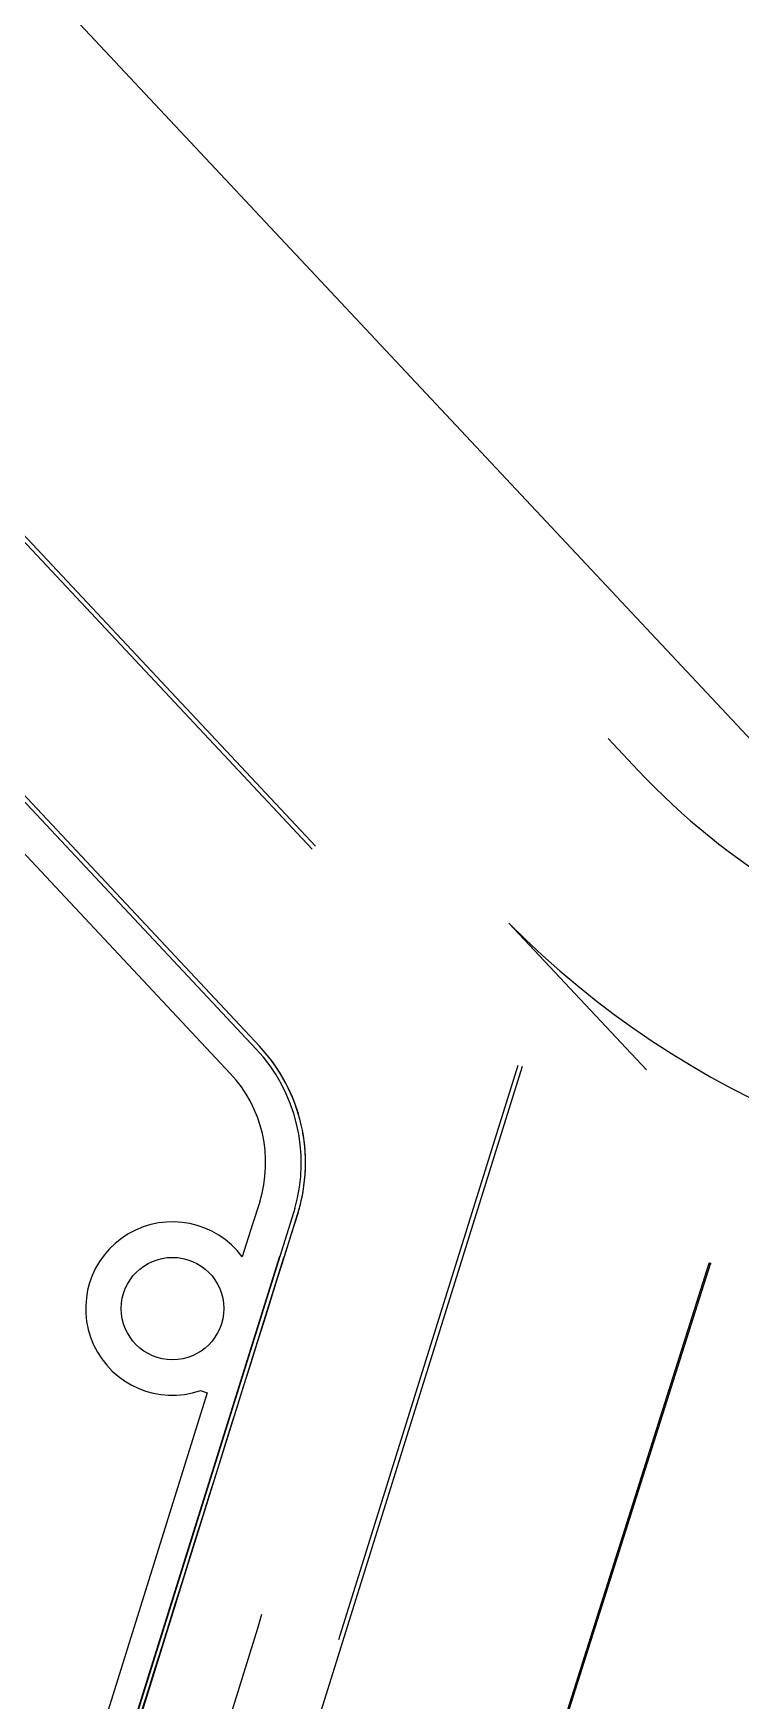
# Model space of a CAD drawing. Header units: metres. Extents: x 1796 to 2240, y -1398 to -687.
# Drawn here: x 2106.6 to 2131.4, y -1231.8 to -1173.1 of the extents above; entities that cross this region are included whole.
import ezdxf

# ---------------------------------------------------------------- set-up
doc = ezdxf.new("R2010")
doc.units = ezdxf.units.M
doc.header["$MEASUREMENT"] = 0
doc.layers.add('ARQUITETURA', color=253, linetype='CONTINUOUS')

msp = doc.modelspace()

# ---------------------------------------------------------------- linework, layer by layer
at = {"layer": 'ARQUITETURA'}
for p, q in [((1971.883, -1027.276), (2168.966, -1237.679)), ((2116.368, -1201.821, 0), (2069.766, -1152.055, 0)), ((2116.477, -1201.719, 0), (2069.876, -1151.953, 0)), ((2068.034, -1159.115, 0), (2114.512, -1208.75, 0)), ((2067.924, -1159.218, 0), (2114.402, -1208.852, 0)), ((2066.912, -1159.979, 0), (2113.49, -1209.706, 0)), ((2114.402, -1208.851), (2091.823, -1184.74)), ((2114.511, -1208.749), (2091.933, -1184.637)), ((2126.761, -1197.925), (2127.823, -1199.055)), ((2128.108, -1209.582), (2123.276, -1204.42)), ((2123.747, -1209.464, 0), (2100.959, -1282.466)), ((2117.299, -1229.615), (2123.604, -1209.42, 0)), ((2114.523, -1214.221, 0), (2114.274, -1215.01, 0)), ((2115.757, -1214.458, 0), (2100.485, -1263.351)), ((2115.85, -1214.648, 0), (2115.371, -1216.18)), ((2114.271, -1215.007), (2113.91, -1216.162)), ((2100.485, -1263.351), (2115.227, -1216.135)), ((2100.628, -1263.396), (2115.371, -1216.18)), ((2116.346, -1260.485, 0), (2130.318, -1216.385, 0)), ((2116.402, -1260.473, 0), (2130.365, -1216.404, 0)), ((2112.681, -1220.938, 0), (2099.53, -1263.053, 0)), ((2112.442, -1220.863, 0), (2112.681, -1220.938, 0)), ((2111.738, -1227.8), (2100.627, -1263.392)), ((2114.59, -1228.729), (2114.447, -1229.23)), ((2114.447, -1229.23), (2103.491, -1264.286))]:
    msp.add_line(p, q, dxfattribs=at)
for centre, radius in [((2111.458, -1217.976), 1.8), ((2130.342, -1216.393, 0), 0.025)]:
    msp.add_circle(centre, radius, dxfattribs=at)
for centre, radius, start, end in [((2146.034, -1181.927, 0), 25, 223.24427, 254.35812), ((2146.038, -1181.928), 32, 224.658, 271.20684), ((2110.132, -1212.851, 0), 5.85, 344.05536, 43.11924), ((2110.132, -1212.851, 0), 6, 342.66381, 43.12783), ((2110.132, -1212.851, 0), 6, 12.89582, 43.11924), ((2110.132, -1212.851, 0), 4.6, 342.66381, 43.11924), ((2110.133, -1212.851, 0), 6, 344.05489, 12.89598), ((13583.706, -4824.427, 0), 12022.565, 162.5273114, 162.7707344), ((2110.132, -1212.851, 0), 6, 342.66381, 344.05536), ((2111.458, -1217.976, 0), 3.05, 36.5008, 288.81848)]:
    msp.add_arc(centre, radius, start, end, dxfattribs=at)

doc.saveas('drawing.dxf')
